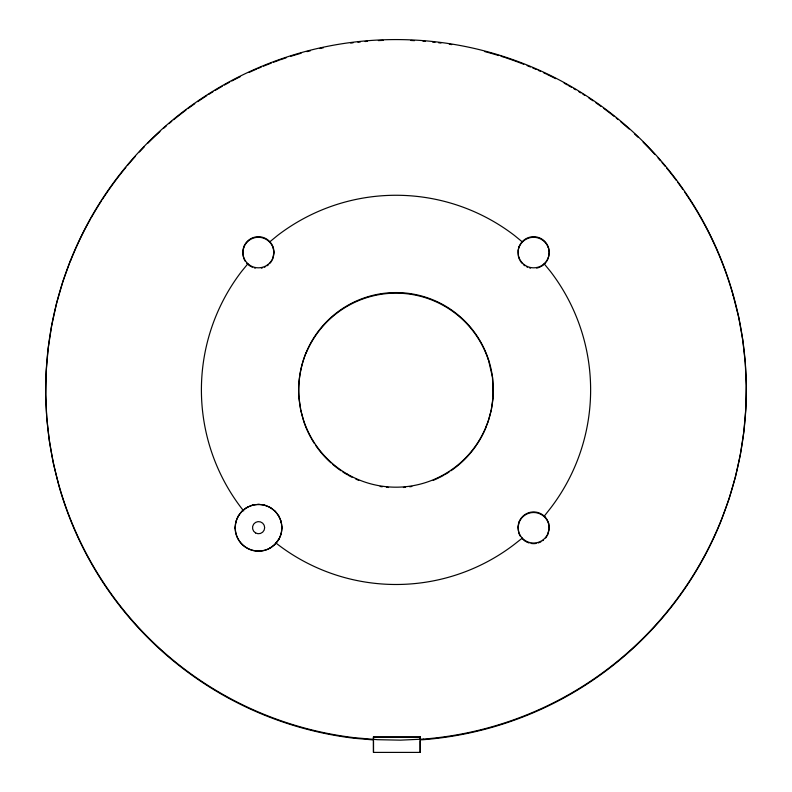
<?xml version="1.0" encoding="UTF-8"?>
<svg xmlns="http://www.w3.org/2000/svg" width="792" height="792" viewBox="0 0 792 792"><rect width="100%" height="100%" fill="white"/><g stroke="black" fill="none" stroke-linecap="round" stroke-linejoin="round"><path stroke-width="1.19" d="M281.853 528.63A23.354 23.354 0 0 0 247.53 507.227A23.354 23.354 0 0 0 246.154 547.658A23.354 23.354 0 0 0 281.853 528.63L281.863 527.106A46.609 46.609 0 0 0 281.269 522.562L280.893 521.077A46.609 46.609 0 0 0 279.15 516.849L278.398 515.503A46.609 46.609 0 0 0 275.616 511.87L274.527 510.781A46.609 46.609 0 0 0 270.904 507.989L269.567 507.207A46.609 46.609 0 0 0 265.34 505.454L263.855 505.058A46.609 46.609 0 0 0 259.311 504.454L257.776 504.464A46.609 46.609 0 0 0 253.232 505.058L251.757 505.464A46.609 46.609 0 0 0 247.53 507.217L246.213 507.989A46.609 46.609 0 0 0 242.58 510.781L241.51 511.87A46.609 46.609 0 0 0 238.719 515.493C235.402 520.879 234.402 527.611 236.046 533.719A23.354 23.354 0 0 0 270.28 547.896L270.815 547.688M373.448 739.926L373.478 736.827L420.186 736.827L420.186 752.4L373.478 752.4L373.448 739.926L354.598 738.302A350.302 350.302 0 0 1 58.776 485.338L53.292 463.072L49.272 440.51L46.748 417.721L45.708 394.822L46.203 371.329L48.163 348.49L51.619 325.829L56.539 303.435L62.924 281.417L70.726 259.865M243.332 256.856L242.867 251.222L243.995 246.866A15.573 15.573 0 0 1 269.399 241.847L270.092 242.6A15.573 15.573 0 0 1 273.121 247.866L273.973 252.292L272.745 258.826A15.573 15.573 0 0 1 272.329 259.746M243.995 246.866L244.025 246.282M243.649 257.252L243.619 257.826A15.573 15.573 0 0 0 245.411 261.479M273.121 247.866L273.151 247.282M298.891 396.822C297.881 381.764 300.544 366.528 306.118 352.638M684.803 192.218A350.302 350.302 0 0 1 733.194 295.584L738.708 317.255L742.728 339.827L745.252 362.607L746.292 385.506L745.797 409.009L743.837 431.848L740.381 454.509L735.461 476.893L729.076 498.91L721.274 520.463A350.302 350.302 0 0 1 423.255 739.698L420.156 739.837L420.186 736.827M493.079 396.822L492.485 377.18L488.159 358.598M518.354 255.301L518.186 250.232L519.245 246.302M520.374 536.293A15.573 15.573 0 0 1 518.701 532.59L518.067 526.977L519.443 521.067M548.638 256.875L549.193 252.262L548.371 247.262M548.371 257.271L547.985 258.806A15.573 15.573 0 0 1 546.539 261.499M547.807 533.917L549.163 528.581L548.529 522.967M733.194 295.584L733.224 295M235.175 528.571L235.175 527.046M492.961 397.97L491.446 408.86M259.311 504.454L257.776 504.464M263.855 505.058L265.34 505.454M281.853 527.106L281.843 528.63A46.609 46.609 0 0 1 281.239 533.174L280.813 534.63A46.609 46.609 0 0 1 279.061 538.867L274.458 544.906M236.174 521.027L235.778 522.502M491.426 409.444L488.129 421.73L485.912 427.116M281.249 533.174L280.813 534.63M269.547 507.256L270.904 507.989M237.937 516.8L238.719 515.493M278.279 540.164L279.061 538.867M274.527 510.781L275.616 511.87M269.854 242.342L269.428 241.273A15.573 15.573 0 0 0 247.411 241.243A15.573 15.573 0 0 0 247.381 263.261L248.124 263.954A15.573 15.573 0 0 0 269.399 263.291A15.573 15.573 0 0 0 270.122 242.015M247.896 263.746L241.619 271.399A194.614 194.614 0 0 0 241.619 508.345L243.708 510.899M521.918 241.996L522.621 241.253A15.573 15.573 0 0 1 544.639 241.253A15.573 15.573 0 0 1 544.639 263.271L543.896 263.974A15.573 15.573 0 0 1 522.621 263.271A15.573 15.573 0 0 1 521.918 241.996L522.116 242.342M242.57 510.771L241.51 511.87M544.104 264.33L544.609 263.855A15.573 15.573 0 0 0 545.945 262.32M269.884 241.758L277.537 235.481A194.614 194.614 0 0 1 514.483 235.481L522.146 241.758M522.265 538.134L514.483 544.272A194.614 194.614 0 0 1 277.537 544.272L275.844 542.876M275.537 543.827L269.498 548.45M278.398 515.503L279.15 516.849M246.203 507.989L247.53 507.227M280.873 521.087L281.259 522.572M251.767 505.484L253.232 505.058M373.448 737.411L420.156 737.411M247.876 264.33L247.351 263.835A15.573 15.573 0 0 1 246.649 263.092M544.985 516.849L544.272 516.127L550.41 508.345A194.614 194.614 0 0 0 550.41 271.399L544.124 263.746M518.324 255.885L518.859 257.845A15.573 15.573 0 0 0 519.631 259.727M300.554 409.444L303.841 421.73A97.307 97.307 0 0 0 311.187 438.184M300.574 408.86L299.02 397.97M420.156 740.975L420.186 752.4M373.478 736.827L373.478 752.4M485.882 427.69A97.307 97.307 0 0 1 476.893 444.52M476.299 445.401A97.307 97.307 0 0 1 450.925 470.775M449.163 471.953A97.307 97.307 0 0 1 444.639 474.725M443.718 475.25A97.307 97.307 0 0 1 439.976 477.249M439.025 477.725A97.307 97.307 0 0 1 433.224 480.358M411.84 486.466A97.307 97.307 0 0 1 409.741 486.783M405.524 487.298A97.307 97.307 0 0 1 403.405 487.476M388.565 487.476A97.307 97.307 0 0 1 386.447 487.298M382.229 486.783A97.307 97.307 0 0 1 380.14 486.466M358.746 480.358A97.307 97.307 0 0 1 355.826 479.091M352.004 477.249A97.307 97.307 0 0 1 348.252 475.25M347.332 474.725A97.307 97.307 0 0 1 342.807 471.953M341.045 470.775A97.307 97.307 0 0 1 332.63 464.31M331.036 462.914A97.307 97.307 0 0 1 315.671 445.401M314.493 443.629A97.307 97.307 0 0 1 311.711 439.115M306.088 353.222A97.307 97.307 0 0 1 488.129 359.182M70.706 260.449A350.302 350.302 0 0 1 90.456 219.097M91.05 218.047A350.302 350.302 0 0 1 101.663 200.495M102.316 199.485A350.302 350.302 0 0 1 125.879 167.409M127.413 165.548A350.302 350.302 0 0 1 135.323 156.44M139.392 151.975A350.302 350.302 0 0 1 144.372 146.728M147.757 143.283A350.302 350.302 0 0 1 159.964 131.601M163.548 128.373A350.302 350.302 0 0 1 166.27 125.987M169.013 123.631A350.302 350.302 0 0 1 171.785 121.295M173.646 119.76A350.302 350.302 0 0 1 185.981 110.078M187.922 108.643A350.302 350.302 0 0 1 194.782 103.703M197.752 101.643A350.302 350.302 0 0 1 206.801 95.634M208.831 94.337A350.302 350.302 0 0 1 212.929 91.783M214.998 90.535A350.302 350.302 0 0 1 222.275 86.259M224.374 85.071A350.302 350.302 0 0 1 229.66 82.16M231.789 81.012A350.302 350.302 0 0 1 240.382 76.606M249.084 72.438A350.302 350.302 0 0 1 256.796 68.993M257.905 68.518A350.302 350.302 0 0 1 261.241 67.102M263.469 66.181A350.302 350.302 0 0 1 271.329 63.083M273.587 62.231A350.302 350.302 0 0 1 279.259 60.172M280.398 59.776A350.302 350.302 0 0 1 286.11 57.836M290.704 56.351A350.302 350.302 0 0 1 301.108 53.242M306.93 51.658A350.302 350.302 0 0 1 310.434 50.757M319.829 48.53A350.302 350.302 0 0 1 323.364 47.767M350.717 43.095A350.302 350.302 0 0 1 353.113 42.788M357.905 42.233A350.302 350.302 0 0 1 360.31 41.976M365.112 41.521A350.302 350.302 0 0 1 367.518 41.313M378.348 40.6A350.302 350.302 0 0 1 383.18 40.392M410.919 40.471A350.302 350.302 0 0 1 414.533 40.649M422.968 41.194A350.302 350.302 0 0 1 425.373 41.392M432.58 42.065A350.302 350.302 0 0 1 434.976 42.332M438.57 42.748A350.302 350.302 0 0 1 440.966 43.055M449.331 44.243A350.302 350.302 0 0 1 451.717 44.619M484.763 51.589A350.302 350.302 0 0 1 498.693 55.549M500.999 56.262A350.302 350.302 0 0 1 504.445 57.361M505.593 57.737A350.302 350.302 0 0 1 523.75 64.281M527.116 65.617A350.302 350.302 0 0 1 530.462 66.993M532.689 67.924A350.302 350.302 0 0 1 536.016 69.359M538.223 70.33A350.302 350.302 0 0 1 540.431 71.32M543.718 72.824A350.302 350.302 0 0 1 545.906 73.854M546.995 74.369A350.302 350.302 0 0 1 555.647 78.656M564.181 83.17A350.302 350.302 0 0 1 567.339 84.922M568.389 85.516A350.302 350.302 0 0 1 571.537 87.318M573.616 88.526A350.302 350.302 0 0 1 575.695 89.763M578.794 91.634A350.302 350.302 0 0 1 580.853 92.902M582.892 94.179A350.302 350.302 0 0 1 584.932 95.476M588.971 98.109A350.302 350.302 0 0 1 592.98 100.792M595.97 102.851A350.302 350.302 0 0 1 600.89 106.336M603.821 108.464A350.302 350.302 0 0 1 614.354 116.543M616.235 118.058A350.302 350.302 0 0 1 618.106 119.582M620.888 121.889A350.302 350.302 0 0 1 629.105 128.987M634.461 133.858A350.302 350.302 0 0 1 637.976 137.174M643.154 142.223A350.302 350.302 0 0 1 654.836 154.43M658.063 158.014A350.302 350.302 0 0 1 660.449 160.736M662.033 162.568A350.302 350.302 0 0 1 665.141 166.251M666.686 168.112A350.302 350.302 0 0 1 676.368 180.457M677.803 182.388A350.302 350.302 0 0 1 682.744 189.248M271.844 260.647A15.573 15.573 0 0 1 270.062 263.122M268.627 264.568A15.573 15.573 0 0 1 267.003 265.805M265.241 266.815A15.573 15.573 0 0 1 264.31 267.241M262.38 267.884A15.573 15.573 0 0 1 261.39 268.122M255.311 268.112A15.573 15.573 0 0 1 254.321 267.874M252.391 267.221A15.573 15.573 0 0 1 251.47 266.795M250.569 266.32A15.573 15.573 0 0 1 248.094 264.538M543.866 264.548A15.573 15.573 0 0 1 541.382 266.33M540.481 266.805A15.573 15.573 0 0 1 539.56 267.231M538.6 267.587A15.573 15.573 0 0 1 536.639 268.112M530.561 268.112A15.573 15.573 0 0 1 529.571 267.884M527.64 267.231A15.573 15.573 0 0 1 526.71 266.805M524.947 265.785A15.573 15.573 0 0 1 523.334 264.548M521.888 263.112A15.573 15.573 0 0 1 520.116 260.627M519.215 246.886A15.573 15.573 0 0 1 521.888 242.58L522.591 241.837A15.573 15.573 0 0 1 548.341 247.837M547.777 534.491A15.573 15.573 0 0 1 547.331 535.412M546.817 536.293A15.573 15.573 0 0 1 545.629 537.946M543.47 540.104A15.573 15.573 0 0 1 542.668 540.728M540.936 541.797A15.573 15.573 0 0 1 540.025 542.253M539.085 542.639A15.573 15.573 0 0 1 538.114 542.966M536.135 543.431A15.573 15.573 0 0 1 531.066 543.431M529.076 542.966A15.573 15.573 0 0 1 528.115 542.639M527.175 542.253A15.573 15.573 0 0 1 526.254 541.797M525.373 541.292A15.573 15.573 0 0 1 523.72 540.104M522.958 539.431A15.573 15.573 0 0 1 521.562 537.946M519.413 521.641A15.573 15.573 0 0 1 548.5 523.552M423.284 739.114L400.386 740.154L377.467 739.688L354.628 737.728A350.302 350.302 0 0 1 102.346 198.901A350.302 350.302 0 0 1 697.178 210.959A350.302 350.302 0 0 1 423.284 739.114M347.361 474.151A97.307 97.307 0 0 0 493.317 389.872A97.307 97.307 0 0 0 347.361 305.603A97.307 97.307 0 0 0 347.361 474.151M525.403 540.708A15.573 15.573 0 0 0 549.183 527.997A15.573 15.573 0 0 0 526.284 513.761A15.573 15.573 0 0 0 525.403 540.708M255.559 532.927A6.069 6.069 0 0 0 264.667 527.67A6.069 6.069 0 0 0 255.559 522.413A6.069 6.069 0 0 0 255.559 532.927"/></g></svg>
